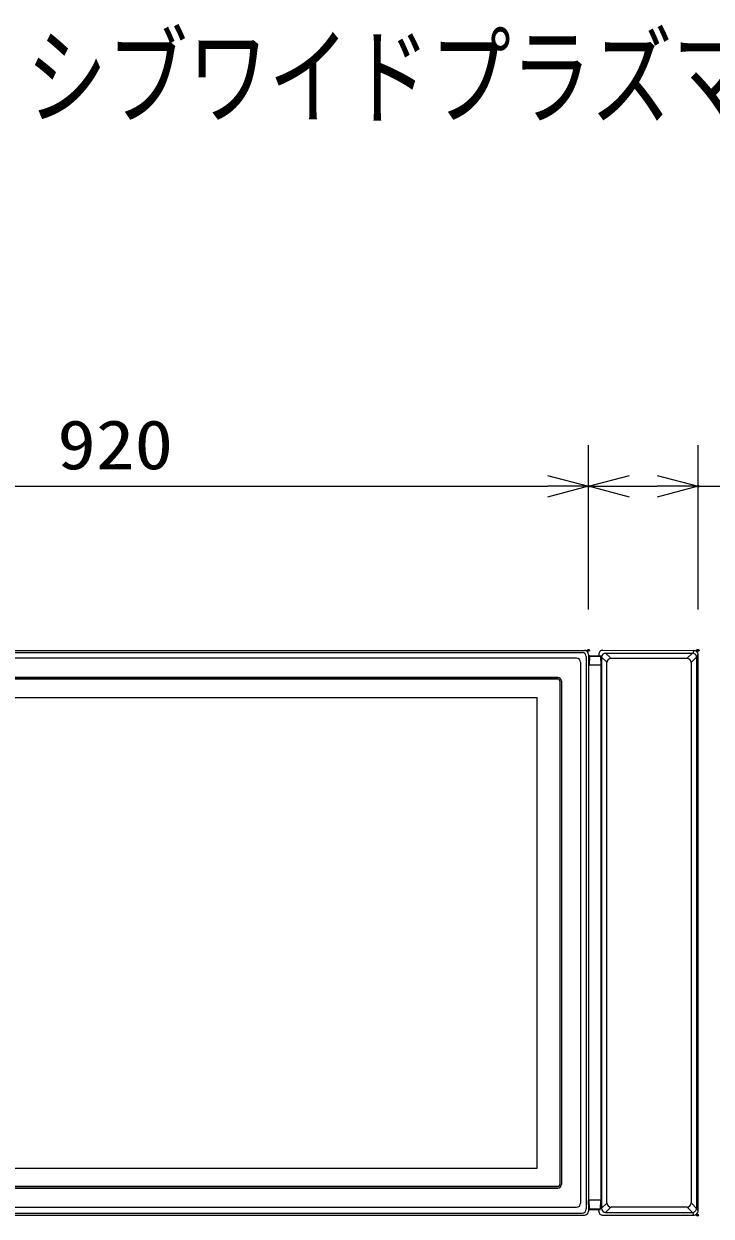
# Model space of a CAD drawing. Units: millimetres, scale not verified. Extents: x -63 to 63, y -57 to 57.
# Drawn here: x -15.9 to 17.6, y -0.7 to 57.4 of the extents above; entities that cross this region are included whole.
import ezdxf
from ezdxf.enums import TextEntityAlignment as Align

# ---------------------------------------------------------------- set-up
doc = ezdxf.new("R2010")
doc.units = ezdxf.units.MM
doc.header["$LTSCALE"] = 0.190236
doc.header["$PDMODE"] = 32
doc.header["$PDSIZE"] = 0.0951
for name, color, linetype in [('0-0_MOJI1', 2, 'Continuous'), ('0-2_GAIKEI', 1, 'Continuous'), ('0-3_WAKU', 3, 'Continuous'), ('0-4_DEFPOINTS', 7, 'Continuous')]:
    doc.layers.add(name, color=color, linetype=linetype)
doc.styles.add('ＭＳ ゴシック', font='')
doc.styles.get('ＭＳ ゴシック').set_extended_font_data('MS Gothic')

# ---------------------------------------------------------------- blocks, each defined once
blk = doc.blocks.new('_OPEN30')
at = {"layer": '0-3_WAKU', "color": 7}
blk.add_line((0, 0), (-1, 0), dxfattribs=at)
blk.add_lwpolyline([(-1, 0.26795), (0, 0), (-1, -0.26795)], dxfattribs=at)

msp = doc.modelspace()

# ---------------------------------------------------------------- linework, layer by layer
at = {"layer": '0-2_GAIKEI', "color": 7}
for p, q in [((-34.2198, 26.8552), (11.3859, 26.8552)), ((12.287, 26.8568), (16.7322, 26.8537)), ((11.5859, 26.6552), (11.5859, -0.4951)), ((11.599, 26.5845), (11.5859, 26.1345)), ((11.6305, 26.5845), (11.599, 26.5845)), ((12.0868, 26.657), (12.0868, 26.657)), ((12.0869, 26.657), (12.0868, 26.657)), ((12.0869, 26.6568), (12.0869, 26.5845)), ((12.1509, 26.5845), (12.1509, 26.5545)), ((12.1882, 26.5845), (12.1882, -0.3605)), ((16.932, -0.4937), (16.932, 26.6499)), ((16.932, 26.6499), (16.9321, 26.6499)), ((11.5859, 26.1345), (11.5859, 0.0256)), ((11.599, -0.4244), (11.5859, 0.0256)), ((11.6305, -0.4244), (11.599, -0.4244)), ((11.6305, -0.4244), (11.6489, -0.4244)), ((11.6489, -0.4244), (12.1509, -0.4244)), ((12.0869, -0.497), (12.0868, -0.497)), ((12.0868, -0.497), (12.0868, -0.497)), ((12.0869, -0.4967), (12.0869, -0.4244)), ((12.1509, -0.4244), (12.1509, -0.3944)), ((16.932, -0.4898), (16.9321, -0.4898)), ((-34.2198, -0.6951), (11.3859, -0.6951)), ((12.287, -0.6967), (16.7322, -0.6937))]:
    msp.add_line(p, q, dxfattribs=at)
at = {"layer": '0-2_GAIKEI'}
for p, q in [((-34.1137, 26.7491), (11.2797, 26.7491)), ((11.0009, 26.4702), (-33.8348, 26.4702)), ((11.2009, 26.2702), (11.2009, -0.1101)), ((11.4797, 26.5491), (11.4797, -0.389)), ((11.6315, 26.5545), (11.619, 26.1268)), ((12.1684, 26.5545), (11.6315, 26.5545)), ((12.1684, 26.5545), (12.1808, 26.1267)), ((12.2232, 26.5206), (12.4569, 26.2867)), ((12.2232, 26.5204), (12.2232, -0.3603)), ((12.423, 26.7204), (12.6569, 26.4867)), ((12.4232, 26.7204), (16.6496, 26.7223)), ((12.4837, -0.1001), (12.4837, 26.2601)), ((16.3894, 26.4601), (12.6837, 26.4601)), ((16.416, 26.4867), (16.6523, 26.7223)), ((16.5894, 26.2601), (16.5894, -0.1001)), ((16.8496, 26.5214), (16.616, 26.2868)), ((16.8497, 26.5223), (16.8497, -0.3622)), ((12.1808, 26.1267), (11.619, 26.1267)), ((12.1808, 26.1267), (12.1808, 0.0333)), ((10.0859, 25.5352), (-32.9198, 25.5352)), ((10.0859, 25.4615), (-32.9198, 25.4615)), ((10.0859, 25.4552), (-32.9198, 25.4552)), ((10.1859, 25.3552), (10.1859, 0.8049)), ((10.1922, 25.3552), (10.1922, 0.8049)), ((10.2659, 25.3552), (10.2659, 0.8049)), ((9.0859, 1.6049), (9.0859, 24.5552)), ((-31.9198, 1.6049), (9.0859, 1.6049)), ((10.0859, 0.7049), (-32.9198, 0.7049)), ((-32.9198, 0.6986), (10.0859, 0.6986)), ((-32.9198, 0.6249), (10.0859, 0.6249)), ((11.6315, -0.3944), (11.619, 0.0333)), ((12.1808, 0.0333), (11.619, 0.0333)), ((12.1684, -0.3944), (12.1808, 0.0333)), ((-33.8348, -0.3101), (11.0009, -0.3101)), ((12.1684, -0.3944), (11.6315, -0.3944)), ((12.2232, -0.3606), (12.4569, -0.1266)), ((12.423, -0.5603), (12.6569, -0.3266)), ((12.4232, -0.5603), (16.6496, -0.5622)), ((16.3894, -0.3001), (12.6837, -0.3001)), ((16.416, -0.3266), (16.6523, -0.5622)), ((16.8496, -0.3613), (16.616, -0.1267)), ((-34.1137, -0.589), (11.2797, -0.589))]:
    msp.add_line(p, q, dxfattribs=at)
for points in [[(16.695, 26.7786), (16.6941, 26.7766), (16.6932, 26.7747), (16.6924, 26.7728), (16.6915, 26.7708), (16.6906, 26.7689), (16.6897, 26.767), (16.6888, 26.7651), (16.6879, 26.7631), (16.687, 26.7612), (16.6862, 26.7593), (16.6853, 26.7573)], [(16.7297, 26.8537), (16.7288, 26.8518), (16.7279, 26.8499), (16.727, 26.848), (16.7261, 26.846), (16.7252, 26.8441), (16.7243, 26.8422), (16.7234, 26.8402), (16.7226, 26.8383), (16.7217, 26.8364), (16.7208, 26.8345), (16.7199, 26.8325), (16.719, 26.8306), (16.7181, 26.8287), (16.7172, 26.8268), (16.7163, 26.8248), (16.7154, 26.8229), (16.7146, 26.821), (16.7137, 26.819), (16.7128, 26.8171), (16.7119, 26.8152), (16.711, 26.8133), (16.7101, 26.8113), (16.7092, 26.8094), (16.7083, 26.8075), (16.7074, 26.8056), (16.7066, 26.8036), (16.7057, 26.8017), (16.7048, 26.7998), (16.7039, 26.7978), (16.703, 26.7959), (16.7021, 26.794), (16.7012, 26.7921), (16.7003, 26.7901), (16.6995, 26.7882), (16.6986, 26.7863), (16.6977, 26.7843), (16.6968, 26.7824), (16.6959, 26.7805), (16.695, 26.7786)], [(16.8848, 26.5577), (16.8858, 26.5595), (16.8867, 26.5614), (16.8877, 26.5632), (16.8886, 26.565), (16.8896, 26.5669), (16.8905, 26.5687), (16.8915, 26.5706), (16.8924, 26.5724), (16.8933, 26.5743), (16.8943, 26.5761), (16.8952, 26.578), (16.8962, 26.5798), (16.8971, 26.5816), (16.8981, 26.5835), (16.899, 26.5853), (16.8999, 26.5872), (16.9009, 26.589), (16.9018, 26.5909), (16.9028, 26.5927), (16.9037, 26.5946), (16.9047, 26.5964), (16.9056, 26.5983), (16.9066, 26.6001), (16.9075, 26.6019), (16.9084, 26.6038), (16.9094, 26.6056), (16.9103, 26.6075), (16.9113, 26.6093), (16.9122, 26.6112), (16.9132, 26.613), (16.9141, 26.6149), (16.915, 26.6167), (16.916, 26.6185), (16.9169, 26.6204), (16.9179, 26.6222), (16.9188, 26.6241), (16.9198, 26.6259), (16.9207, 26.6278), (16.9216, 26.6296)], [(16.9216, 26.6296), (16.9226, 26.6315), (16.9235, 26.6333), (16.9245, 26.6352), (16.9254, 26.637), (16.9264, 26.6388), (16.9273, 26.6407), (16.9282, 26.6425), (16.9292, 26.6444), (16.9301, 26.6462), (16.9311, 26.6481), (16.932, 26.6499)], [(-31.9198, 1.6049), (-31.9198, 24.5552), (9.0859, 24.5552)], [(16.8848, -0.3976), (16.8858, -0.3994), (16.8867, -0.4013), (16.8877, -0.4031), (16.8886, -0.405), (16.8896, -0.4068), (16.8905, -0.4087), (16.8915, -0.4105), (16.8924, -0.4123), (16.8933, -0.4142), (16.8943, -0.416), (16.8952, -0.4179), (16.8962, -0.4197), (16.8971, -0.4216), (16.8981, -0.4234), (16.899, -0.4253), (16.8999, -0.4271), (16.9009, -0.4289), (16.9018, -0.4308), (16.9028, -0.4326), (16.9037, -0.4345), (16.9047, -0.4363), (16.9056, -0.4382), (16.9066, -0.44), (16.9075, -0.4419), (16.9084, -0.4437), (16.9094, -0.4456), (16.9103, -0.4474), (16.9113, -0.4492), (16.9122, -0.4511), (16.9132, -0.4529), (16.9141, -0.4548), (16.915, -0.4566), (16.916, -0.4585), (16.9169, -0.4603), (16.9179, -0.4622), (16.9188, -0.464), (16.9198, -0.4658), (16.9207, -0.4677), (16.9216, -0.4695)], [(16.9216, -0.4695), (16.9226, -0.4714), (16.9235, -0.4732), (16.9245, -0.4751), (16.9254, -0.4769), (16.9264, -0.4788), (16.9273, -0.4806), (16.9282, -0.4825), (16.9292, -0.4843), (16.9301, -0.4861), (16.9311, -0.488), (16.932, -0.4898)], [(16.695, -0.6185), (16.6941, -0.6165), (16.6932, -0.6146), (16.6924, -0.6127), (16.6915, -0.6108), (16.6906, -0.6088), (16.6897, -0.6069), (16.6888, -0.605), (16.6879, -0.603), (16.687, -0.6011), (16.6862, -0.5992), (16.6853, -0.5973), (16.6853, -0.5973)], [(16.7297, -0.6937), (16.7288, -0.6917), (16.7279, -0.6898), (16.727, -0.6879), (16.7261, -0.686), (16.7252, -0.684), (16.7243, -0.6821), (16.7234, -0.6802), (16.7226, -0.6782), (16.7217, -0.6763), (16.7208, -0.6744), (16.7199, -0.6725), (16.719, -0.6705), (16.7181, -0.6686), (16.7172, -0.6667), (16.7163, -0.6647), (16.7154, -0.6628), (16.7146, -0.6609), (16.7137, -0.659), (16.7128, -0.657), (16.7119, -0.6551), (16.711, -0.6532), (16.7101, -0.6513), (16.7092, -0.6493), (16.7083, -0.6474), (16.7074, -0.6455), (16.7066, -0.6435), (16.7057, -0.6416), (16.7048, -0.6397), (16.7039, -0.6378), (16.703, -0.6358), (16.7021, -0.6339), (16.7012, -0.632), (16.7003, -0.63), (16.6995, -0.6281), (16.6986, -0.6262), (16.6977, -0.6243), (16.6968, -0.6223), (16.6959, -0.6204), (16.695, -0.6185)]]:
    msp.add_lwpolyline(points, dxfattribs=at)
at = {"layer": '0-2_GAIKEI', "color": 7}
for points in [[(16.73, 26.8538), (16.7299, 26.8538), (16.7299, 26.8538), (16.7299, 26.8538), (16.7299, 26.8538), (16.7298, 26.8538), (16.7298, 26.8538), (16.7298, 26.8538), (16.7297, 26.8538), (16.7297, 26.8538), (16.7297, 26.8537), (16.7297, 26.8537)], [(16.731, 26.854), (16.731, 26.854), (16.731, 26.854), (16.7309, 26.854), (16.7309, 26.854), (16.7309, 26.854), (16.7309, 26.854), (16.7308, 26.854), (16.7308, 26.854), (16.7308, 26.854), (16.7307, 26.854), (16.7307, 26.854), (16.7307, 26.854), (16.7307, 26.854), (16.7306, 26.854), (16.7306, 26.854), (16.7306, 26.854), (16.7306, 26.854), (16.7305, 26.854), (16.7305, 26.854), (16.7305, 26.854), (16.7304, 26.854), (16.7304, 26.854), (16.7304, 26.854), (16.7304, 26.8539), (16.7303, 26.8539), (16.7303, 26.8539), (16.7303, 26.8539), (16.7303, 26.8539), (16.7302, 26.8539), (16.7302, 26.8539), (16.7302, 26.8539), (16.7301, 26.8539), (16.7301, 26.8539), (16.7301, 26.8539), (16.7301, 26.8539), (16.73, 26.8539), (16.73, 26.8539), (16.73, 26.8538), (16.73, 26.8538)], [(11.6305, 26.5845), (11.6489, 26.5845), (12.1882, 26.5845)], [(16.73, -0.6938), (16.7299, -0.6938), (16.7299, -0.6937), (16.7299, -0.6937), (16.7299, -0.6937), (16.7298, -0.6937), (16.7298, -0.6937), (16.7298, -0.6937), (16.7297, -0.6937), (16.7297, -0.6937), (16.7297, -0.6937), (16.7297, -0.6937)], [(16.731, -0.6939), (16.731, -0.6939), (16.731, -0.6939), (16.7309, -0.6939), (16.7309, -0.6939), (16.7309, -0.6939), (16.7309, -0.6939), (16.7308, -0.6939), (16.7308, -0.6939), (16.7308, -0.6939), (16.7307, -0.6939), (16.7307, -0.6939), (16.7307, -0.6939), (16.7307, -0.6939), (16.7306, -0.6939), (16.7306, -0.6939), (16.7306, -0.6939), (16.7306, -0.6939), (16.7305, -0.6939), (16.7305, -0.6939), (16.7305, -0.6939), (16.7304, -0.6939), (16.7304, -0.6939), (16.7304, -0.6939), (16.7304, -0.6939), (16.7303, -0.6939), (16.7303, -0.6939), (16.7303, -0.6939), (16.7303, -0.6938), (16.7302, -0.6938), (16.7302, -0.6938), (16.7302, -0.6938), (16.7301, -0.6938), (16.7301, -0.6938), (16.7301, -0.6938), (16.7301, -0.6938), (16.73, -0.6938), (16.73, -0.6938), (16.73, -0.6938), (16.73, -0.6938)]]:
    msp.add_lwpolyline(points, dxfattribs=at)
for centre, start, end in [((11.3859, 26.6552), 0, 90), ((11.3859, 26.6552), 0, 90), ((12.2869, 26.6568), 89.96017, 180), ((16.732, 26.6537), 0, 89.96017), ((11.3859, -0.4951), 270, 0), ((11.3859, -0.4951), 270, 0), ((12.2869, -0.4967), 180, 270.03983), ((16.732, -0.4937), 270.03983, 0)]:
    msp.add_arc(centre, 0.2, start, end, dxfattribs=at)
at = {"layer": '0-2_GAIKEI'}
for centre, radius, start, end in [((11.0009, 26.2702), 0.2, 0, 90), ((11.2797, 26.5491), 0.2, 0, 90), ((12.4232, 26.5204), 0.2, 90.02604, 180), ((12.6837, 26.2601), 0.2, 90, 180), ((16.3894, 26.2601), 0.2, 0, 90), ((16.6497, 26.5223), 0.2, 0, 90.02604), ((10.0859, 25.3552), 0.18, 0, 90), ((10.0859, 25.3552), 0.1063, 0, 90), ((10.0859, 25.3552), 0.1, 0, 90), ((10.0859, 0.8049), 0.1, 270, 0), ((10.0859, 0.8049), 0.18, 270, 0), ((10.0859, 0.8049), 0.1063, 270, 0), ((11.0009, -0.1101), 0.2, 270, 0), ((11.2797, -0.389), 0.2, 270, 0), ((12.4232, -0.3603), 0.2, 180, 269.97396), ((12.6837, -0.1001), 0.2, 180, 270), ((16.3894, -0.1001), 0.2, 270, 0), ((16.6497, -0.3622), 0.2, 269.97396, 0)]:
    msp.add_arc(centre, radius, start, end, dxfattribs=at)
at = {"layer": '0-3_WAKU'}
for p, q in [((11.5803, 28.855), (11.5803, 36.855)), ((11.5859, 28.855), (11.5859, 36.855)), ((16.932, 28.855), (16.932, 36.855)), ((-32.4198, 34.855), (9.5859, 34.855)), ((13.5803, 34.855), (14.932, 34.855)), ((16.932, 34.855), (26.5987, 34.855))]:
    msp.add_line(p, q, dxfattribs=at)
at = {"layer": '0-4_DEFPOINTS'}
for p in [(11.5859, 34.855), (16.932, 34.855), (11.5803, 26.855), (11.5859, 26.855), (16.904, 26.8552), (16.932, 26.855), (16.904, -0.6951)]:
    msp.add_point(p, dxfattribs=at)

# ---------------------------------------------------------------- block references
at = {"layer": '0-3_WAKU', "xscale": 2, "yscale": 2}
for p in [(11.5859, 34.855), (16.932, 34.855)]:
    msp.add_blockref('_OPEN30', p, dxfattribs=at)
at = {"layer": '0-3_WAKU', "xscale": 2, "yscale": 2, "rotation": 180}
msp.add_blockref('_OPEN30', (11.5803, 34.855), dxfattribs=at)

# ---------------------------------------------------------------- texts
at = {"layer": '0-0_MOJI1', "style": 'ＭＳ ゴシック', "width": 0.75}
msp.add_text('プログレッシブワイドプラズマディスプレイ（ＳＰ付）', height=3.848, dxfattribs=at).set_placement((-35.5001, 51.7599), align=Align.BOTTOM_LEFT)
at = {"layer": '0-3_WAKU', "style": 'ＭＳ ゴシック', "width": 1.15}
msp.add_text('920', height=2.406, dxfattribs=at).set_placement((-14.3041, 34.9646), align=Align.BOTTOM_LEFT)

doc.saveas('drawing.dxf')
